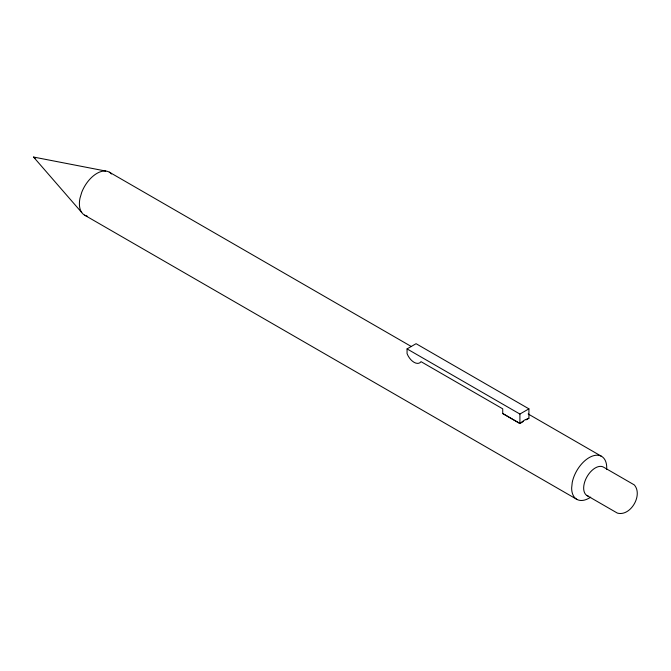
<?xml version="1.0" encoding="UTF-8"?>
<svg xmlns="http://www.w3.org/2000/svg" width="671" height="671" viewBox="0 0 671 671"><rect width="100%" height="100%" fill="white"/><g stroke="black" fill="none" stroke-linecap="round" stroke-linejoin="round"><path stroke-width="1.01" d="M519.908 423.451L524.378 420.18L528.916 418.243L528.916 408.849L416.079 343.695L407.062 348.903L407.062 353.6A11.373 6.567 60 0 0 414.041 362.298A11.373 6.567 60 0 0 421.019 361.661L502.722 408.832L502.722 413.529L519.908 423.451L519.908 414.049L407.062 348.903M502.722 413.529L519.84 423.485L523.514 421.371M519.908 414.049L528.916 408.849M526.215 419.811L528.916 418.243M81.745 212.539L33.55 157.048L105.708 171.046M109.339 172.162L411.214 346.454M528.161 413.973L601.593 456.364M33.55 157.048L35.362 158.096M586.84 495.475L617.37 513.097C630.572 516.762 643.195 494.955 634.28 484.898L603.749 467.268A16.448 9.495 -60 0 0 586.605 477.458A16.448 9.495 -60 0 0 588.358 496.154M84.538 215.123L576.792 499.325M111.52 173.982A24.802 14.317 -60 0 0 81.745 192.283L79.992 198.18A24.802 14.317 -60 0 0 87.196 216.104M606.659 469.515A24.802 14.317 -60 0 0 592.233 456.146A24.802 14.317 -60 0 0 572.246 482.382L571.65 487.968A24.802 14.317 -60 0 0 590.715 497.136"/></g></svg>
